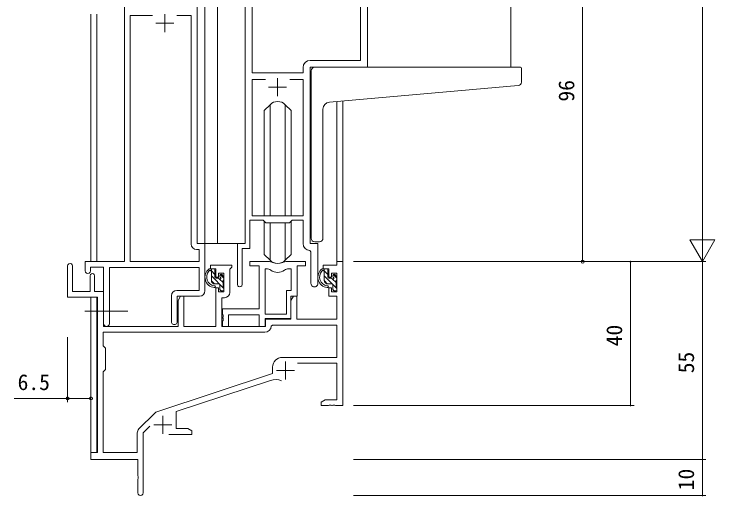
# Model space of a CAD drawing. Units: millimetres, scale not verified. Extents: x -567 to 567, y -403 to 403.
# Drawn here: x -445.9 to -251, y -244.4 to -110.5 of the extents above; entities that cross this region are included whole.
import ezdxf
from ezdxf.enums import TextEntityAlignment as Align

# ---------------------------------------------------------------- set-up
doc = ezdxf.new("R2010")
doc.units = ezdxf.units.MM
doc.header["$LTSCALE"] = 2
doc.linetypes.add('CHAIN2', pattern=[12, 9, -1, 1, -1])
for name, color, linetype, lineweight in [('0-1_USER1', 4, 'Continuous', 9), ('0-2_YKK_ZWAK', 2, 'Continuous', 9), ('0-3_YKK_11', 7, 'Continuous', 9), ('0-4_YKK_12', 6, 'Continuous', 9)]:
    doc.layers.add(name, color=color, linetype=linetype, lineweight=lineweight)
doc.styles.add('ＭＳ ゴシック', font='')
doc.styles.get('ＭＳ ゴシック').set_extended_font_data('MS Gothic')

msp = doc.modelspace()

# ---------------------------------------------------------------- linework, layer by layer
at = {"layer": '0-1_USER1'}
for p, q in [((-363.31, -134.436), (-363.31, -126.322)), ((-362.31, -125.322), (-307.81, -125.322)), ((-305.11, -125.322), (-307.81, -125.322)), ((-304.81, -129.406), (-304.81, -125.622)), ((-358.184, -134.992), (-305.723, -130.402)), ((-363.31, -134.436), (-363.31, -135.44)), ((-374.731, -135.701), (-376.36, -137.329)), ((-374.728, -166.622), (-374.728, -135.697)), ((-370.492, -166.622), (-370.492, -135.697)), ((-370.489, -135.701), (-368.86, -137.329)), ((-363.31, -172.822), (-363.31, -135.44)), ((-376.36, -166.622), (-376.36, -137.329)), ((-368.86, -166.622), (-368.86, -137.329)), ((-360.01, -172.822), (-360.01, -136.984)), ((-376.36, -177.315), (-376.36, -168.072)), ((-374.728, -178.947), (-374.728, -168.552)), ((-370.492, -178.947), (-370.492, -168.552)), ((-368.86, -177.315), (-368.86, -168.072)), ((-362.31, -173.822), (-361.01, -173.822)), ((-374.731, -178.943), (-376.36, -177.315)), ((-370.489, -178.943), (-368.86, -177.315)), ((-390.34, -181.322), (-391.64, -181.322)), ((-391.04, -184.522), (-391.04, -181.322)), ((-390.04, -182.847), (-391.04, -181.847)), ((-390.04, -183.622), (-390.04, -181.622)), ((-388.64, -183.122), (-388.64, -183.461)), ((-387.54, -183.933), (-388.558, -182.915)), ((-387.628, -183.41), (-388.128, -182.91)), ((-358.94, -181.322), (-360.24, -181.322)), ((-359.64, -184.522), (-359.64, -181.322)), ((-358.64, -182.847), (-359.64, -181.847)), ((-358.64, -183.622), (-358.64, -181.622)), ((-357.24, -183.122), (-357.24, -183.461)), ((-356.14, -183.933), (-357.158, -182.915)), ((-356.228, -183.41), (-356.728, -182.91)), ((-387.54, -186.761), (-391.04, -183.261)), ((-390.208, -185.508), (-391.026, -184.69)), ((-389.101, -183.922), (-389.74, -183.922)), ((-387.74, -185.147), (-388.733, -184.154)), ((-387.74, -186.422), (-387.74, -184.422)), ((-387.54, -184.222), (-387.54, -183.622)), ((-356.14, -186.761), (-359.64, -183.261)), ((-358.808, -185.508), (-359.626, -184.69)), ((-357.701, -183.922), (-358.34, -183.922)), ((-356.34, -185.147), (-357.333, -184.154)), ((-356.34, -186.422), (-356.34, -184.422)), ((-356.14, -184.222), (-356.14, -183.622)), ((-388.94, -185.522), (-390.04, -185.522)), ((-388.64, -185.822), (-388.64, -187.122)), ((-388.294, -187.422), (-388.64, -187.076)), ((-387.54, -187.122), (-387.54, -186.622)), ((-357.54, -185.522), (-358.64, -185.522)), ((-357.24, -185.822), (-357.24, -187.122)), ((-356.894, -187.422), (-357.24, -187.076)), ((-356.14, -187.122), (-356.14, -186.622)), ((-388.34, -187.422), (-387.84, -187.422)), ((-356.94, -187.422), (-356.44, -187.422))]:
    msp.add_line(p, q, dxfattribs=at)
at = {"layer": '0-1_USER1', "linetype": 'CHAIN2'}
msp.add_line((-426.21, -193.122), (-414.222, -193.122), dxfattribs=at)
at = {"layer": '0-1_USER1'}
for centre, radius, start, end in [((-362.31, -126.322), 1, 135.573, 180), ((-362.31, -126.322), 1, 90, 135.573), ((-362.31, -126.322), 1, 121.36697, 135.573), ((-305.11, -125.622), 0.3, 0, 90), ((-305.81, -129.406), 1, 275, 0), ((-372.61, -137.822), 3, 45, 135), ((-358.01, -136.984), 2, 95, 180), ((-362.31, -172.822), 1, 180, 270), ((-361.01, -172.822), 1, 270, 0), ((-372.61, -176.822), 3, 225, 315), ((-389.926, -183.643), 2.885, 126.45193, 263.90389), ((-389.84, -183.609), 2.504, 139.45806, 259.25217), ((-391.9, -181.726), 0.3, 301.6219, 336.95039), ((-391.44, -181.922), 0.2, 36.8699, 156.95039), ((-391.04, -181.622), 0.3, 216.8699, 270), ((-390.34, -181.622), 0.3, 0, 90), ((-388.34, -183.122), 0.3, 45, 180), ((-358.526, -183.643), 2.885, 126.45193, 263.90389), ((-358.44, -183.609), 2.504, 139.45806, 259.25217), ((-360.5, -181.726), 0.3, 301.6219, 336.95039), ((-360.04, -181.922), 0.2, 36.8699, 156.95039), ((-359.64, -181.622), 0.3, 216.8699, 270), ((-358.94, -181.622), 0.3, 0, 90), ((-356.94, -183.122), 0.3, 45, 180), ((-390.04, -184.522), 1, 180, 270), ((-389.74, -183.622), 0.3, 180, 270), ((-389.101, -184.222), 0.3, 33.05573, 90), ((-388.64, -183.922), 0.25, 213.05573, 56.94427), ((-388.34, -183.461), 0.3, 180, 236.94427), ((-387.74, -184.222), 0.2, 270, 0), ((-387.84, -183.622), 0.3, 0, 45), ((-358.64, -184.522), 1, 180, 270), ((-358.34, -183.622), 0.3, 180, 270), ((-357.701, -184.222), 0.3, 33.05573, 90), ((-357.24, -183.922), 0.25, 213.05573, 56.94427), ((-356.94, -183.461), 0.3, 180, 236.94427), ((-356.34, -184.222), 0.2, 270, 0), ((-356.44, -183.622), 0.3, 0, 45), ((-390.162, -186.272), 0.25, 253.6388, 125.58163), ((-388.94, -185.822), 0.3, 0, 90), ((-387.74, -186.622), 0.2, 0, 90), ((-358.762, -186.272), 0.25, 253.6388, 125.58163), ((-357.54, -185.822), 0.3, 0, 90), ((-356.34, -186.622), 0.2, 0, 90), ((-388.34, -187.122), 0.3, 180, 270), ((-387.84, -187.122), 0.3, 270, 0), ((-356.94, -187.122), 0.3, 180, 270), ((-356.44, -187.122), 0.3, 270, 0)]:
    msp.add_arc(centre, radius, start, end, dxfattribs=at)
at = {"layer": '0-2_YKK_ZWAK'}
for p, q in [((-392.81, -38.072), (-392.81, -174.322)), ((-389.31, -38.072), (-389.31, -174.322)), ((-307.81, -38.072), (-307.81, -125.322)), ((-424.51, -110.509), (-424.51, -179.322)), ((-422.88, -110.509), (-422.88, -179.322)), ((-354.51, -134.67), (-354.51, -179.322)), ((-393.11, -174.322), (-389.31, -174.322)), ((-389.31, -174.322), (-383.51, -174.322)), ((-424.51, -189.222), (-424.51, -232.622)), ((-422.88, -189.252), (-422.88, -232.292))]:
    msp.add_line(p, q, dxfattribs=at)
msp.add_lwpolyline([(-356.14, -134.813), (-356.14, -179.322), (-354.51, -179.322)], dxfattribs=at)
at = {"layer": '0-3_YKK_11'}
for p, q in [((-407.361, -110.952), (-413.58, -110.952)), ((-404.01, -110.522), (-404.01, -115.522)), ((-406.51, -113.022), (-401.51, -113.022)), ((-372.61, -128.322), (-372.61, -133.322)), ((-369.26, -128.752), (-365.54, -128.752)), ((-375.11, -130.822), (-370.11, -130.822)), ((-376.08, -193.922), (-376.08, -181.322)), ((-402.14, -188.792), (-402.14, -196.007)), ((-376.18, -198.952), (-421.08, -198.952)), ((-370.41, -207.022), (-370.41, -212.022)), ((-372.91, -209.522), (-367.91, -209.522)), ((-411.201, -225.813), (-406.762, -221.374)), ((-404.51, -222.122), (-404.51, -227.122)), ((-407.01, -224.622), (-402.01, -224.622))]:
    msp.add_line(p, q, dxfattribs=at)
for points in [[(-381.61, -174.322), (-381.61, -83.322)], [(-347.61, -83.322), (-347.61, -125.322), (-363.61, -125.322), (-363.61, -174.322), (-361.41, -174.322), (-361.41, -185.357)], [(-392.81, -187.422), (-392.81, -174.322), (-395.01, -174.322), (-395.01, -104.322)], [(-415.21, -108.322), (-415.21, -179.322), (-426.11, -179.322), (-426.11, -181.872)], [(-349.54, -108.252), (-379.68, -108.252), (-379.68, -126.822), (-365.54, -126.822), (-365.54, -125.392)], [(-363.54, -123.392), (-349.54, -123.392), (-349.54, -108.252)], [(-407.361, -110.952), (-413.58, -110.952), (-413.58, -179.322), (-394.44, -179.322), (-394.44, -175.952), (-395.14, -175.952)], [(-396.64, -174.452), (-396.64, -110.952), (-400.66, -110.952)], [(-369.26, -128.752), (-365.54, -128.752), (-365.54, -166.622), (-379.68, -166.622), (-379.68, -128.752), (-375.96, -128.752)], [(-365.54, -174.252), (-365.54, -167.822), (-368.61, -167.822), (-369.34, -168.552), (-375.88, -168.552), (-376.61, -167.822), (-380.31, -167.822), (-380.31, -175.622), (-382.51, -175.622), (-382.51, -185.672)], [(-383.81, -185.672), (-383.81, -174.322), (-381.61, -174.322)], [(-363.34, -185.357), (-363.34, -176.55), (-363.627, -176.25)], [(-431.01, -180.522), (-431.01, -189.222), (-422.71, -189.222), (-422.71, -232.322), (-424.51, -232.322), (-424.51, -234.322), (-411.51, -234.322), (-411.51, -238.864), (-411.39, -239.047), (-411.39, -239.597), (-411.51, -239.78), (-411.51, -243.572)], [(-424.71, -183.222), (-424.71, -187.622), (-429.61, -187.622), (-429.61, -180.522)], [(-424.61, -181.872), (-424.61, -180.822), (-421.01, -180.822), (-421.01, -196.507)], [(-385.91, -187.852), (-385.91, -181.422), (-385.61, -181.122), (-385.31, -180.822), (-385.31, -180.322), (-391.31, -180.322), (-391.31, -181.322), (-389.81, -181.322), (-389.81, -183.622), (-389.01, -183.622), (-389.01, -182.522), (-387.54, -182.522), (-387.54, -187.722), (-389.01, -187.722), (-389.01, -186.622), (-389.81, -186.622), (-389.81, -197.322), (-398.68, -197.322), (-398.68, -188.922), (-399.61, -188.922), (-400.31, -190.134), (-400.31, -197.322), (-421.01, -197.322), (-421.01, -187.622), (-423.51, -187.622), (-423.51, -183.222)], [(-419.38, -196.507), (-419.38, -180.952), (-394.44, -180.952), (-394.44, -187.292), (-400.64, -187.292)], [(-367.124, -207.552), (-356.14, -207.552), (-356.14, -217.692), (-359.419, -217.692), (-360.51, -218.322), (-360.51, -219.322), (-358.468, -219.322), (-358.285, -219.202), (-357.735, -219.202), (-357.552, -219.322), (-357.468, -219.322), (-357.285, -219.202), (-356.735, -219.202), (-356.552, -219.322), (-354.51, -219.322), (-354.51, -179.322), (-356.14, -179.322), (-356.14, -180.322), (-359.91, -180.322), (-359.91, -181.322), (-358.41, -181.322), (-358.41, -183.622), (-357.61, -183.622), (-357.61, -182.522), (-356.14, -182.522), (-356.14, -187.722), (-357.61, -187.722), (-357.61, -186.622), (-358.41, -186.622), (-358.41, -188.922), (-356.14, -188.922), (-356.14, -195.322), (-367.28, -195.322), (-367.28, -188.922), (-368.21, -188.922), (-368.91, -190.134), (-368.91, -195.322), (-376.01, -195.322), (-376.01, -197.322), (-388.11, -197.322)], [(-377.71, -180.522), (-377.71, -192.422), (-387.91, -192.422), (-387.91, -193.964), (-387.79, -194.147), (-387.79, -194.697), (-387.91, -194.88), (-387.91, -194.964), (-387.79, -195.147), (-387.79, -195.697), (-387.91, -195.88), (-387.91, -197.322), (-386.28, -197.322), (-386.28, -194.052), (-377.71, -194.052), (-377.71, -197.322), (-376.08, -197.322), (-376.08, -195.122), (-368.91, -195.122), (-368.91, -188.922), (-367.21, -188.922), (-367.21, -180.522), (-364.91, -180.522), (-364.91, -179.322), (-370.363, -179.322)], [(-374.857, -179.322), (-380.31, -179.322), (-380.31, -180.522), (-377.71, -180.522)], [(-376.08, -193.922), (-376.08, -181.322), (-375.708, -181.322)], [(-369.512, -181.322), (-368.84, -181.322), (-368.84, -187.292), (-370.11, -187.292), (-370.11, -193.922), (-376.08, -193.922)], [(-400.51, -196.007), (-400.51, -188.922), (-394.31, -188.922)], [(-388.11, -197.322), (-388.11, -189.352), (-387.41, -189.352)], [(-371.31, -205.922), (-356.14, -205.922), (-356.14, -196.952), (-374.082, -196.952), (-374.382, -197.238)], [(-376.18, -198.952), (-421.08, -198.952), (-421.08, -202.752), (-420.51, -203.322), (-420.51, -209.322), (-421.08, -209.892), (-421.08, -232.322), (-411.64, -232.322), (-411.64, -226.873)], [(-406.171, -221.01), (-374.01, -210.422), (-374.01, -208.622)], [(-402.86, -227.322), (-396.51, -227.322), (-396.51, -226.322), (-397.601, -225.692), (-400.81, -225.692), (-400.81, -220.961), (-374.583, -212.327)], [(-410.01, -243.572), (-410.01, -226.927), (-408.158, -225.075)]]:
    msp.add_lwpolyline(points, dxfattribs=at)
for centre, radius, start, end in [((-363.54, -125.392), 2, 90.00001, 179.99999), ((-395.14, -174.452), 1.5, 180.00001, 269.99999), ((-363.54, -174.252), 2, 180, 267.50807), ((-430.31, -180.522), 0.7, 359.99999, 180.00001), ((-374.857, -181.322), 2, 64.91237, 90.00001), ((-372.61, -176.522), 3.3, 244.91238, 295.08762), ((-370.363, -181.322), 2, 89.99997, 115.08762), ((-425.36, -181.872), 0.75, 179.99999, 0.00001), ((-424.11, -183.222), 0.6, 359.99999, 180.00001), ((-375.708, -183.322), 2, 54.22519, 90.00004), ((-372.61, -179.022), 3.3, 234.22517, 305.77483), ((-369.512, -183.322), 2, 89.99996, 125.77481), ((-383.16, -185.672), 0.65, 179.99999, 0.00001), ((-362.375, -185.357), 0.965, 179.99999, 0.00001), ((-400.64, -188.792), 1.5, 90.00001, 179.99999), ((-394.31, -187.422), 1.5, 270.00001, 359.99999), ((-387.41, -187.852), 1.5, 270.00001, 359.99999), ((-420.195, -196.507), 0.815, 179.99999, 0.00001), ((-401.325, -196.007), 0.815, 179.99999, 0.00001), ((-376.18, -197.152), 1.8, 270.00001, 357.27059), ((-371.31, -208.622), 2.7, 90.00001, 179.99999), ((-373.176, -216.601), 4.5, 68.66068, 108.22312), ((-405.702, -222.435), 1.5, 108.22315, 134.99999), ((-410.14, -226.873), 1.5, 134.99999, 179.99998), ((-410.76, -243.572), 0.75, 179.99999, 0.00001)]:
    msp.add_arc(centre, radius, start, end, dxfattribs=at)
at = {"layer": '0-4_YKK_12'}
for p, q in [((-254.51, 213.678), (-254.51, -172.322)), ((-287.81, -179.322), (-287.81, -83.322)), ((-254.51, -179.322), (-254.51, -167.198)), ((-254.51, -179.322), (-258.01, -173.26)), ((-251.01, -173.26), (-258.01, -173.26)), ((-254.51, -179.322), (-251.01, -173.26)), ((-351.51, -179.322), (-253.51, -179.322)), ((-351.51, -179.322), (-273.51, -179.322)), ((-351.51, -179.322), (-253.51, -179.322)), ((-304.81, -179.322), (-286.81, -179.322)), ((-274.51, -179.322), (-274.51, -219.322)), ((-254.51, -179.322), (-254.51, -234.322)), ((-431.01, -200.322), (-431.01, -218.322)), ((-424.51, -200.322), (-424.51, -218.322)), ((-351.51, -219.322), (-273.51, -219.322)), ((-351.51, -234.322), (-253.51, -234.322)), ((-351.51, -234.322), (-253.51, -234.322)), ((-254.51, -234.322), (-254.51, -244.322)), ((-351.51, -244.322), (-253.51, -244.322))]:
    msp.add_line(p, q, dxfattribs=at)
msp.add_lwpolyline([(-424.51, -217.322), (-431.01, -217.322), (-445.91, -217.322)], dxfattribs=at)
for centre in [(-287.81, -179.322), (-431.01, -217.322), (-424.51, -217.322)]:
    msp.add_circle(centre, 0.425, dxfattribs=at)
for centre, start, end in [((-274.51, -179.322), 90, 270), ((-274.51, -179.322), 270, 90), ((-274.51, -219.322), 90, 270), ((-274.51, -219.322), 270, 90), ((-254.51, -234.322), 90, 270), ((-254.51, -234.322), 90, 270), ((-254.51, -234.322), 270, 90), ((-254.51, -234.322), 270, 90), ((-254.51, -244.322), 90, 270), ((-254.51, -244.322), 270, 90)]:
    msp.add_arc(centre, 0.106, start, end, dxfattribs=at)

# ---------------------------------------------------------------- texts
at = {"layer": '0-4_YKK_12', "style": 'ＭＳ ゴシック'}
for s, p in [('96', (-288.81, -134.842)), ('40', (-275.51, -202.842)), ('55', (-255.51, -210.342)), ('10', (-255.51, -242.842))]:
    msp.add_text(s, height=4.399, rotation=90, dxfattribs=at).set_placement(p, align=Align.BOTTOM_LEFT)
msp.add_text('6.5', height=4.399, dxfattribs=at).set_placement((-444.91, -216.322), align=Align.BOTTOM_LEFT)

doc.saveas('drawing.dxf')
